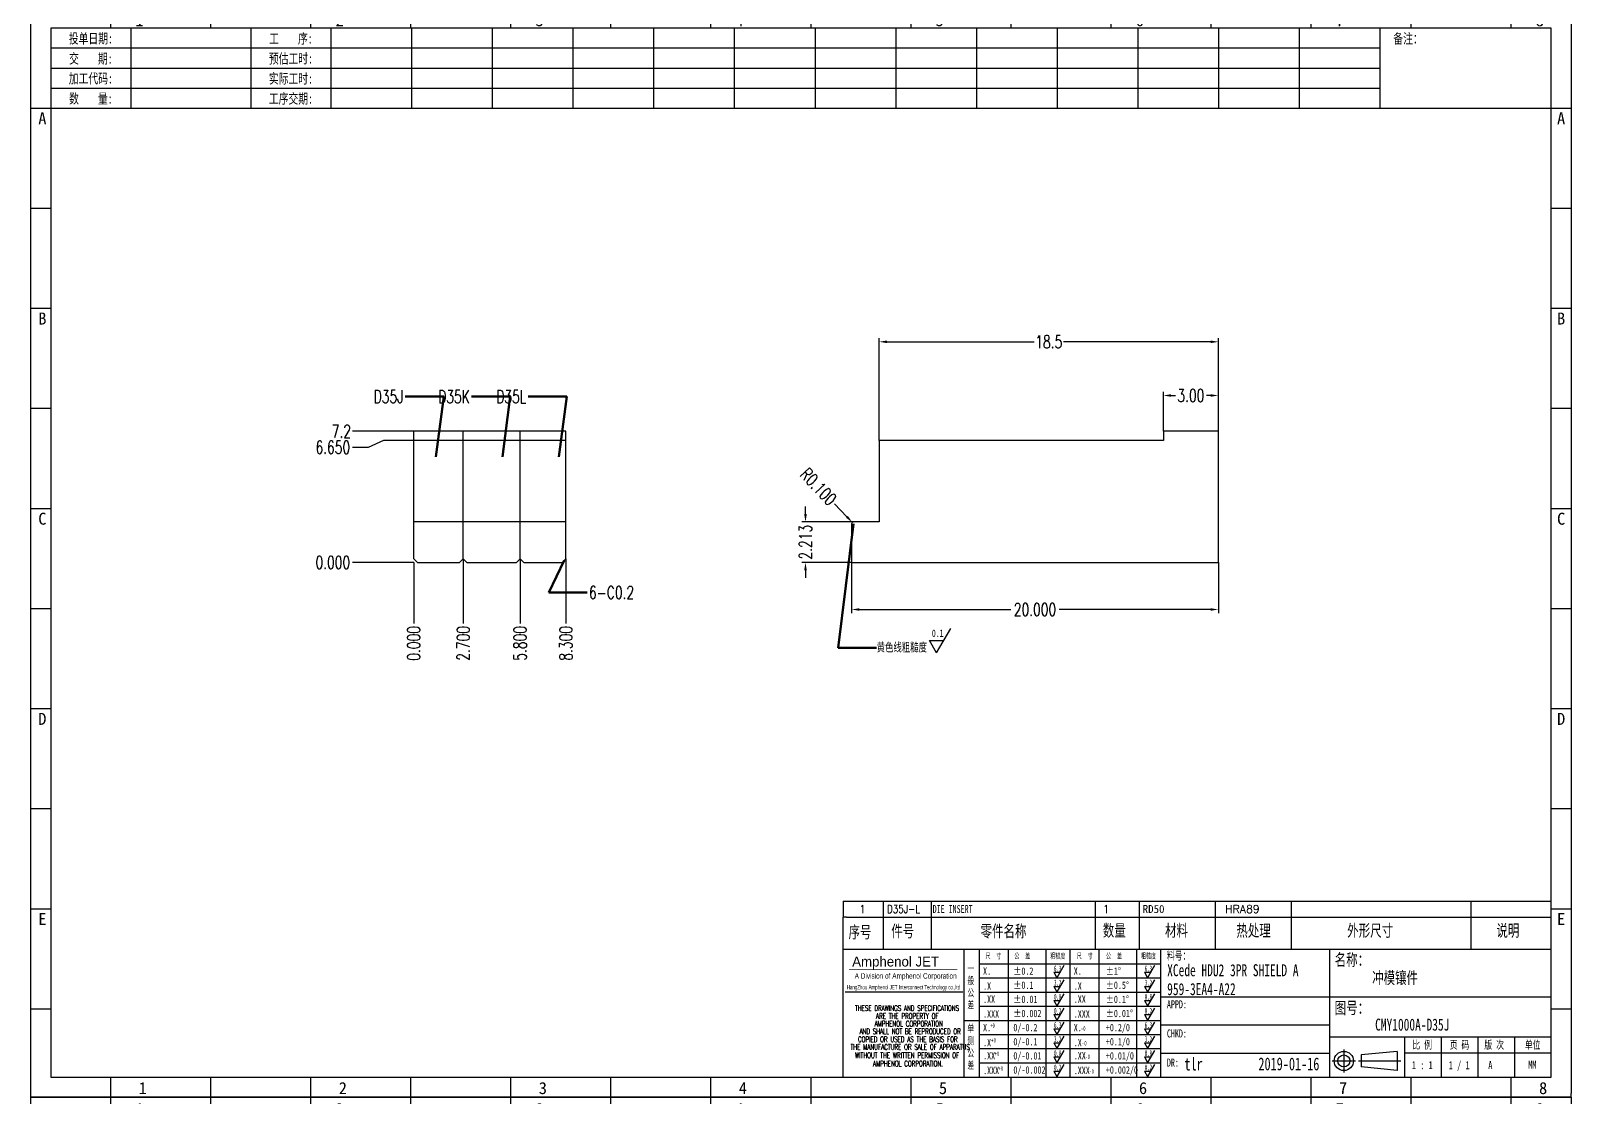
# Model space of a CAD drawing. Header units: millimetres. Extents: x -2852 to 5627, y -2271 to 1849.
# Drawn here: x -934.6 to -850.6, y -839.1 to -780.9 of the extents above; entities that cross this region are included whole.
import ezdxf
from ezdxf.enums import TextEntityAlignment as Align

# ---------------------------------------------------------------- set-up
doc = ezdxf.new("R2010")
doc.units = ezdxf.units.MM
doc.header["$PDSIZE"] = 3
for name, color, linetype in [('1', 7, 'Continuous'), ('41', 1, 'Continuous'), ('D03', 7, 'Continuous')]:
    doc.layers.add(name, color=color, linetype=linetype)
doc.styles.add('CH', font='仿宋_GB2312_0.ttf')
doc.styles.add('jet02', font='simplex.shx', dxfattribs={"width": 0.7})
doc.styles.add('SIMPLEX', font='SIMPLEX')
doc.styles.get("Standard").update_dxf_attribs({"font": '仿宋_GB2312_0.ttf', "width": 0.7})
doc.styles.add('TEXTSTYLE_1', font='TRIUMB.TTF')
doc.styles.add('TEXTSTYLE_2', font='TRIUM.TTF')
doc.styles.add('tk', font='', dxfattribs={"width": 0.7})
doc.styles.add('tk 2', font='仿宋_GB2312_0.ttf', dxfattribs={"width": 0.65})
doc.styles.add('tk 4', font='simplex.shx', dxfattribs={"width": 0.65, "bigfont": 'bigfont.shx'})
doc.styles.get('tk').set_extended_font_data('NSimSun')
doc.dimstyles.new('jet02', dxfattribs={"dimtxt": 3.5, "dimasz": 2.1, "dimexe": 1, "dimexo": 0, "dimgap": 0.5, "dimtad": 0, "dimtoh": 1, "dimdec": 3, "dimzin": 9, "dimdsep": 46, "dimtxsty": 'jet02', "dimcen": 0, "dimclrt": 256, "dimazin": 2, "dimtfac": 1, "dimtdec": 3, "dimtofl": 0, "dimtmove": 0, "dimatfit": 1, "dimfxl": 0, "dimarcsym": 0})

# ---------------------------------------------------------------- blocks, each defined once
blk = doc.blocks.new('A3-N')
at = {"layer": '1', "color": 1}
for p, q in [((0, 0), (0, 296.73)), ((0, 296.73), (420, 296.73)), ((21.82, 291.27), (21.82, 296.73)), ((49.09, 291.27), (49.09, 296.73)), ((76.36, 291.27), (76.36, 296.73)), ((103.64, 291.27), (103.64, 296.73)), ((103.64, 291.27), (103.64, 296.73)), ((103.64, 291.27), (103.64, 296.73)), ((130.91, 291.27), (130.91, 296.73)), ((158.18, 291.27), (158.18, 296.73)), ((185.45, 291.27), (185.45, 296.73)), ((212.73, 291.27), (212.73, 296.73)), ((240, 291.27), (240, 296.73)), ((267.27, 291.27), (267.27, 296.73)), ((294.55, 291.27), (294.55, 296.73)), ((321.82, 291.27), (321.82, 296.73)), ((349.09, 291.27), (349.09, 296.73)), ((376.36, 291.27), (376.36, 296.73)), ((403.64, 291.27), (403.64, 296.73)), ((420, 296.73), (420, 1)), ((5.45, 269.45), (0, 269.45)), ((420, 269.45), (414.55, 269.45)), ((5.45, 242.18), (0, 242.18)), ((420, 242.18), (414.55, 242.18)), ((5.45, 214.91), (0, 214.91)), ((420, 214.91), (414.55, 214.91)), ((5.45, 187.64), (0, 187.64)), ((420, 187.64), (414.55, 187.64)), ((5.45, 160.36), (0, 160.36)), ((420, 160.36), (414.55, 160.36)), ((5.45, 133.09), (0, 133.09)), ((420, 133.09), (414.55, 133.09)), ((5.45, 105.82), (0, 105.82)), ((420, 105.82), (414.55, 105.82)), ((5.45, 78.55), (0, 78.55)), ((420, 78.55), (414.55, 78.55)), ((5.45, 51.27), (0, 51.27)), ((420, 51.27), (414.55, 51.27)), ((222.45, 49.09), (221.45, 49.09)), ((221.45, 49.09), (221.45, 40.36)), ((222.45, 49.09), (414.55, 49.09)), ((232.36, 49.09), (232.36, 40.36)), ((245.45, 49.09), (245.45, 40.36)), ((290.18, 49.09), (290.18, 40.36)), ((302.18, 49.09), (302.18, 40.36)), ((322.91, 49.09), (322.91, 40.36)), ((343.64, 49.09), (343.64, 40.36)), ((392.73, 40.36), (392.73, 49.09)), ((258.55, 40.36), (258.55, 5.44)), ((266.45, 40.36), (266.45, 5.44)), ((276.78, 40.36), (276.78, 5.45)), ((291.18, 40.36), (291.18, 5.45)), ((301.51, 40.37), (301.51, 5.46)), ((308.01, 40.36), (308.01, 5.45)), ((354.09, 40.36), (354.09, 5.45)), ((308.01, 32.39), (258.55, 32.39)), ((308.01, 28.54), (258.55, 28.54)), ((414.55, 27.27), (308.01, 27.27)), ((5.45, 24), (0, 24)), ((308.01, 24.69), (258.55, 24.69)), ((420, 24), (414.55, 24)), ((308.01, 16.99), (258.55, 16.99)), ((354.09, 19.63), (308.01, 19.63)), ((308.01, 13.14), (258.55, 13.14)), ((414.55, 16.36), (354.09, 16.36)), ((374.55, 16.36), (374.55, 5.45)), ((384.55, 16.36), (384.55, 5.45)), ((394.55, 16.36), (394.55, 5.45)), ((404.55, 16.36), (404.55, 5.45)), ((308.01, 9.29), (258.55, 9.29)), ((308.01, 11.99), (354.09, 11.99)), ((372.51, 12.49), (362.69, 11.5)), ((362.69, 11.5), (362.69, 8.23)), ((372.51, 12.49), (372.51, 7.25)), ((414.55, 12), (374.55, 12)), ((21.82, 0), (21.82, 5.45)), ((49.09, 0), (49.09, 5.45)), ((76.36, 0), (76.36, 5.45)), ((103.64, 0), (103.64, 5.45)), ((130.91, 0), (130.91, 5.45)), ((158.18, 0), (158.18, 5.45)), ((185.45, 0), (185.45, 5.45)), ((212.73, 0), (212.73, 5.45)), ((240, 0), (240, 5.45)), ((267.27, 0), (267.27, 5.45)), ((294.55, 0), (294.55, 5.45)), ((321.82, 0), (321.82, 5.45)), ((349.09, 0), (349.09, 5.45)), ((372.51, 7.25), (362.69, 8.23)), ((376.36, 0), (376.36, 5.45)), ((403.64, 0), (403.64, 5.45)), ((1, 0), (0, 0)), ((420, 0), (1, 0)), ((420, 0), (420, 1))]:
    blk.add_line(p, q, dxfattribs=at)
at = {"layer": '1'}
for p, q in [((414.55, 278.18), (414.55, 284.73)), ((221.45, 40.36), (221.45, 5.45)), ((221.45, 40.36), (414.55, 40.36)), ((221.45, 40.36), (414.55, 40.36)), ((254.41, 40.36), (254.41, 5.45)), ((283.28, 40.36), (283.28, 5.45)), ((308.01, 36.24), (258.55, 36.24)), ((222.08, 28.67), (254.12, 28.67)), ((308.01, 20.84), (254.41, 20.84))]:
    blk.add_line(p, q, dxfattribs=at)
at = {"layer": '1', "color": 1, "ltscale": 0.05}
for p, q in [((278.93, 34.04), (279.79, 32.56)), ((278.93, 34.04), (280.65, 34.04)), ((281.68, 35.84), (279.79, 32.56)), ((303.66, 34.05), (304.52, 32.56)), ((303.66, 34.05), (305.38, 34.05)), ((306.41, 35.84), (304.52, 32.56)), ((278.93, 30.19), (279.79, 28.71)), ((278.93, 30.19), (280.65, 30.19)), ((281.68, 31.99), (279.79, 28.71)), ((303.66, 30.2), (305.38, 30.2)), ((303.66, 30.2), (304.52, 28.71)), ((306.41, 31.99), (304.52, 28.71)), ((278.93, 26.34), (279.79, 24.86)), ((278.93, 26.34), (280.65, 26.34)), ((281.68, 28.14), (279.79, 24.86)), ((303.66, 26.35), (304.52, 24.86)), ((303.66, 26.35), (305.38, 26.35)), ((306.41, 28.14), (304.52, 24.86)), ((278.93, 22.49), (280.65, 22.49)), ((278.93, 22.49), (279.79, 21.01)), ((281.68, 24.29), (279.79, 21.01)), ((303.66, 22.5), (305.38, 22.5)), ((303.66, 22.5), (304.52, 21.01)), ((306.41, 24.29), (304.52, 21.01)), ((278.93, 18.66), (279.79, 17.17)), ((278.93, 18.66), (280.65, 18.66)), ((281.68, 20.45), (279.79, 17.17)), ((303.66, 18.66), (304.52, 17.18)), ((303.66, 18.66), (305.38, 18.66)), ((306.41, 20.46), (304.52, 17.18)), ((278.93, 14.81), (280.65, 14.81)), ((278.93, 14.81), (279.79, 13.32)), ((281.68, 16.6), (279.79, 13.32)), ((281.68, 12.75), (279.79, 9.47)), ((303.66, 14.81), (305.38, 14.81)), ((303.66, 14.81), (304.52, 13.33)), ((306.41, 16.61), (304.52, 13.33)), ((306.41, 12.76), (304.52, 9.48)), ((278.93, 10.96), (279.79, 9.47)), ((278.93, 10.96), (280.65, 10.96)), ((281.68, 8.9), (279.79, 5.62)), ((303.66, 10.96), (304.52, 9.48)), ((303.66, 10.96), (305.38, 10.96)), ((306.41, 8.91), (304.52, 5.63)), ((278.93, 7.11), (279.79, 5.62)), ((278.93, 7.11), (280.65, 7.11)), ((303.66, 7.11), (305.38, 7.11)), ((303.66, 7.11), (304.52, 5.63))]:
    blk.add_line(p, q, dxfattribs=at)
at = {"layer": '1', "color": 1, "ltscale": 0.1}
for p, q in [((358.01, 13.02), (358.01, 6.71)), ((354.86, 9.87), (361.17, 9.87)), ((362.03, 9.87), (373.54, 9.87))]:
    blk.add_line(p, q, dxfattribs=at)
at = {"layer": '1'}
blk.add_lwpolyline([(221.45, 5.45), (414.55, 5.45), (414.55, 291.27), (5.45, 291.27), (5.45, 5.45), (414.55, 5.45)], dxfattribs=at)
at = {"layer": '1', "color": 7, "linetype": 'Continuous', "const_width": 0.123}
blk.add_lwpolyline([(223.11, 34.74), (252.6, 34.76)], dxfattribs=at)
at = {"layer": '1', "color": 1}
for radius in [2.62, 1.64]:
    blk.add_circle((358.01, 9.87), radius, dxfattribs=at)
at = {"layer": '41'}
for p, q in [((27.27, 291.27), (27.27, 269.45)), ((60, 291.27), (60, 269.45)), ((81.82, 291.27), (81.82, 269.45)), ((103.82, 291.27), (103.82, 269.45)), ((125.82, 291.27), (125.82, 269.45)), ((147.82, 291.27), (147.82, 269.45)), ((169.82, 291.27), (169.82, 269.45)), ((191.82, 291.27), (191.82, 269.45)), ((213.82, 291.27), (213.82, 269.45)), ((235.82, 291.27), (235.82, 269.45)), ((257.82, 291.27), (257.82, 269.45)), ((279.82, 291.27), (279.82, 269.45)), ((301.82, 291.27), (301.82, 269.45)), ((323.82, 291.27), (323.82, 269.45)), ((345.82, 291.27), (345.82, 269.45)), ((367.82, 291.27), (367.82, 269.45)), ((367.82, 285.82), (5.45, 285.82)), ((367.82, 280.36), (5.45, 280.36)), ((367.82, 274.91), (5.45, 274.91)), ((414.55, 269.45), (5.45, 269.45))]:
    blk.add_line(p, q, dxfattribs=at)
at = {"layer": '1', "color": 1}
for s, p in [('1', (29.64, 295.11)), ('2', (84.18, 295.11)), ('3', (138.73, 295.11)), ('4', (193.27, 295.11)), ('5', (247.82, 295.11)), ('6', (302.36, 295.11)), ('7', (356.91, 295.11)), ('8', (411.45, 295.11)), ('1', (30.53, 4.11)), ('2', (85.08, 4.11)), ('3', (139.62, 4.11)), ('4', (194.17, 4.11)), ('5', (248.72, 4.11)), ('6', (303.26, 4.11)), ('7', (357.81, 4.11)), ('8', (412.35, 4.11))]:
    blk.add_text(s, height=3.27, dxfattribs=at).set_placement(p, align=Align.TOP_CENTER)
at = {"layer": '1', "style": 'tk', "width": 0.7}
for s, p in [('投单日期:', (16.36, 288.55)), ('工    序:', (70.91, 288.55)), ('备注：', (375.51, 288.55)), ('交    期:', (16.36, 283.09)), ('预估工时:', (70.91, 283.09)), ('加工代码:', (16.36, 277.64)), ('实际工时:', (70.91, 277.64)), ('数    量:', (16.36, 272.18)), ('工序交期:', (70.91, 272.18))]:
    blk.add_text(s, height=2.727, dxfattribs=at).set_placement(p, align=Align.MIDDLE)
at = {"layer": '1', "color": 1}
for s, p in [('A', (2.04, 268.36)), ('B', (2.04, 213.82)), ('C', (2.04, 159.27)), ('D', (2.04, 104.73)), ('E', (2.04, 50.18))]:
    blk.add_text(s, height=3.27, dxfattribs=at).set_placement(p, align=Align.TOP_LEFT)
for s, p in [('A', (418.37, 268.36)), ('B', (418.37, 213.82)), ('C', (418.37, 159.27)), ('D', (418.37, 104.73)), ('E', (418.37, 50.18))]:
    blk.add_text(s, height=3.27, dxfattribs=at).set_placement(p, align=Align.TOP_RIGHT)
at = {"layer": '1', "color": 1, "style": 'tk 2', "width": 0.7}
for s, height, p in [('序号', 3.273, (222.96, 43.34)), ('件号', 3.273, (234.62, 43.61)), ('零件名称', 3.273, (258.97, 43.61)), ('数量', 3.273, (292.3, 43.78)), ('材料', 3.273, (309.27, 43.78)), ('热处理', 3.273, (328.71, 43.78)), ('外形尺寸', 3.273, (358.94, 43.78)), ('说明', 3.273, (399.61, 43.78)), ('料号：', 2.182, (309.77, 37.46)), ('名称：', 3.273, (355.52, 35.79)), ('图号：', 3.273, (355.52, 22.7)), ('比 例', 2.182, (376.69, 13.18)), ('页 码', 2.182, (386.85, 13.18)), ('版 次', 2.182, (396.31, 13.18)), ('单位', 2.182, (407.35, 13.18))]:
    blk.add_text(s, height=height, dxfattribs=at).set_placement(p)
at = {"layer": '1', "color": 7, "linetype": 'Continuous', "style": 'TEXTSTYLE_1'}
blk.add_text('Amphenol JET', height=2.7, dxfattribs=at).set_placement((223.96, 35.61))
at = {"layer": '1', "color": 7, "linetype": 'Continuous'}
for s, height, style, width, p in [('A Division of Amphenol Corporation', 1.5, 'TEXTSTYLE_2', 0.7, (224.64, 32.29)), ('HangZhou Amphenol JET Interconnect Technology co.,ltd ', 1.2, 'TEXTSTYLE_2', 0.6, (222.47, 29.36)), ('THESE DRAWINGS AND SPECIFICATIONS', 1.5, 'tk 4', 0.6, (224.73, 23.52)), ('ARE THE PROPERTY OF', 1.5, 'tk 4', 0.6, (230.45, 21.35)), ('AND SHALL NOT BE REPRODUCED OR', 1.5, 'tk 4', 0.6, (225.95, 17.17)), ('AMPHENOL CORPORATION', 1.5, 'tk 4', 0.6, (230.04, 19.27)), ('THE MANUFACTURE OR SALE OF APPARATUS', 1.5, 'tk 4', 0.6, (223.5, 12.92)), ('COPIED OR USED AS THE BASIS FOR', 1.5, 'tk 4', 0.6, (225.54, 15.02)), ('WITHOUT THE WRITTEN PERMISSION OF', 1.5, 'tk 4', 0.6, (224.73, 10.67)), ('AMPHENOL CORPORATION.', 1.5, 'tk 4', 0.6, (229.63, 8.4))]:
    blk.add_text(s, height=height, dxfattribs=dict(at, style=style, width=width)).set_placement(p)
at = {"layer": '1', "color": 1, "style": 'tk 2', "width": 0.7}
for s, p in [('X.', (259.64, 34.37)), ('%%P0.2', (267.9, 34.37)), ('X.', (284.37, 34.37)), ('%%P1%%D', (293.12, 34.37)), ('.X', (259.64, 30.28)), ('%%P0.1', (267.9, 30.52)), ('.X', (284.37, 30.28)), ('%%P0.5%%D', (293.12, 30.52)), ('.XX', (259.64, 26.71)), ('%%P0.01', (267.9, 26.67)), ('.XX', (284.37, 26.71)), ('%%P0.1%%D', (293.12, 26.67)), ('.XXX', (259.64, 22.68)), ('%%P0.002', (267.9, 22.82)), ('.XXX', (284.37, 22.68)), ('%%P0.01%%D', (293.12, 22.82)), ('X.', (259.64, 18.97)), ('0/-0.2', (267.9, 18.97)), ('X.', (284.37, 18.97)), ('+0.2/0', (293.12, 18.97)), ('.X', (259.64, 14.88)), ('0/-0.1', (267.9, 15.12)), ('.X', (284.37, 14.88)), ('+0.1/0', (293.12, 15.12)), ('.XX', (259.64, 11.31)), ('0/-0.01', (267.9, 11.27)), ('0/-0.002', (267.9, 7.42)), ('.XX', (284.37, 11.31)), ('+0.01/0', (293.12, 11.27)), ('+0.002/0', (293.12, 7.42)), ('.XXX', (259.64, 7.28)), ('.XXX', (284.37, 7.28))]:
    blk.add_text(s, height=2, dxfattribs=at).set_placement(p, align=Align.MIDDLE_LEFT)
at = {"layer": '1', "color": 1, "ltscale": 0.05, "style": 'tk 2', "width": 0.5}
for s, p in [('6.3', (279.01, 34.26)), ('6.3', (303.74, 34.27)), ('3.2', (279.01, 30.41)), ('3.2', (303.74, 30.42)), ('0.8', (279.01, 26.56)), ('0.8', (303.74, 26.57)), ('0.2', (279.01, 22.71)), ('0.2', (303.74, 22.72)), ('6.3', (279.01, 18.87)), ('6.3', (303.74, 18.88)), ('3.2', (279.01, 15.02)), ('0.8', (279.01, 11.17)), ('3.2', (303.74, 15.03)), ('0.8', (303.74, 11.18)), ('0.2', (279.01, 7.32)), ('0.2', (303.74, 7.33))]:
    blk.add_text(s, height=1.6, dxfattribs=at).set_placement(p)
at = {"layer": '1', "style": 'tk 2', "width": 0.7}
for s, p in [('APPD:', (309.77, 24.21)), ('CHKD:', (309.77, 16.27)), ('DR:', (309.77, 8.35))]:
    blk.add_text(s, height=2.182, dxfattribs=at).set_placement(p)
at = {"layer": '1', "color": 7, "style": 'tk 2', "width": 0.7}
blk.add_text('MM', height=2.182, dxfattribs=at).set_placement((408.31, 7.75))
at = {"layer": '1', "color": 1, "ltscale": 0.05, "char_height": 1.5, "width": 6.3627, "attachment_point": 1, "style": 'tk 2'}
for s, insert in [('尺  寸', (260.31, 39.25)), ('公  差', (268.17, 39.25)), ('粗糙度', (277.98, 39.25)), ('尺  寸', (285.2, 39.25)), ('公  差', (293.18, 39.25)), ('粗糙度', (302.71, 39.26))]:
    blk.add_mtext(s, dxfattribs=dict(at, insert=insert))
at = {"layer": '1', "ltscale": 0.05, "char_height": 2, "width": 2.5195, "attachment_point": 1, "style": 'tk 2'}
for s, insert in [('一般公差', (255.39, 36.11)), ('单侧公差', (255.39, 19.71))]:
    blk.add_mtext(s, dxfattribs=dict(at, insert=insert))
at = {"layer": '1', "color": 1, "ltscale": 0.05, "char_height": 1.2, "width": 5.1396, "attachment_point": 1, "line_spacing_factor": 0.8, "style": 'tk 2'}
for s, insert in [('+0', (261.58, 20.13)), ('-0', (286.31, 19.33)), ('+0', (261.88, 16.09)), ('-0', (286.61, 15.29)), ('+0', (262.79, 12.45)), ('+0', (263.87, 8.44)), ('-0', (287.51, 11.65)), ('-0', (288.59, 7.64))]:
    blk.add_mtext(s, dxfattribs=dict(at, insert=insert))
at = {"layer": '1', "style": 'tk 2', "width": 0.7}
for tag, p in [('PATR-NO1', (309.84, 32.96)), ('TITLE', (365.74, 30.9)), ('PATR-NO2', (309.84, 27.81)), ('DWG-NO:', (366.54, 18.14))]:
    blk.add_attdef(tag, p, '', height=3.27, dxfattribs=at)
at = {"layer": '1', "color": 1, "style": 'tk 2', "width": 0.7}
for tag, p in [('DRAW', (314.55, 7.27)), ('DATE', (334.72, 7.32))]:
    blk.add_attdef(tag, p, '', height=3.49, dxfattribs=at)
at = {"layer": '1', "style": 'tk 2', "width": 0.7}
for tag, p in [('SCALE', (376.55, 8.73)), ('SHEET', (386.6, 8.72)), ('REV', (397.38, 8.73))]:
    blk.add_attdef(tag, text='', height=2.18, dxfattribs=at).set_placement(p, align=Align.MIDDLE_LEFT)
blk = doc.blocks.new('FB3')
at = {"layer": '1', "color": 1}
for p, q in [((0, 4.36), (193.09, 4.36)), ((0, 4.36), (0, 0)), ((10.91, 4.36), (10.91, 0)), ((24, 4.36), (24, 0)), ((68.73, 4.36), (68.73, 0)), ((80.73, 4.36), (80.73, 0)), ((101.45, 4.36), (101.45, 0)), ((122.18, 4.36), (122.18, 0)), ((171.27, 0), (171.27, 4.36))]:
    blk.add_line(p, q, dxfattribs=at)
at = {"layer": '1'}
for tag, style, p in [('ITEM', 'SIMPLEX', (4.36, 2.18)), ('PARTNO', 'SIMPLEX', (12, 2.18)), ('QTY', 'SIMPLEX', (74.18, 2.18)), ('MATL', 'CH', (81.72, 2.18)), ('FINISH', 'SIMPLEX', (104.17, 2.18)), ('SPEC', 'SIMPLEX', (130.91, 2.18)), ('REMARK', 'SIMPLEX', (174.06, 2.18))]:
    blk.add_attdef(tag, text='', height=2.18, dxfattribs=dict(at, style=style)).set_placement(p, align=Align.MIDDLE_LEFT)
at = {"layer": '1', "style": 'tk', "width": 0.7}
blk.add_attdef('DIE', text='', height=2.18, dxfattribs=at).set_placement((24.43, 2.18), align=Align.MIDDLE_LEFT)
blk = doc.blocks.new('*D2350')
at = {"layer": '41', "ltscale": 0.05}
blk.add_line((1.482, -3262.346), (-1.848, -3262.346), dxfattribs=at)
at = {"layer": 'Defpoints', "color": 0, "ltscale": 0.05}
for p in [(-1.848, -3262.346), (1.482, -3262.346), (1.482, -3262.346)]:
    blk.add_point(p, dxfattribs=at)
at = {"layer": '41', "ltscale": 0.05, "insert": (-2.928, -3262.346), "char_height": 0.7, "attachment_point": 5, "style": 'jet02'}
blk.add_mtext('0.000', dxfattribs=at)
blk = doc.blocks.new('*D2351')
at = {"layer": '41', "ltscale": 0.05}
for p, q in [((-0.168, -3255.696), (-1.008, -3256.071)), ((1.482, -3255.696), (-0.168, -3255.696)), ((-1.008, -3256.071), (-1.848, -3256.071))]:
    blk.add_line(p, q, dxfattribs=at)
at = {"layer": 'Defpoints', "color": 0, "ltscale": 0.05}
for p in [(1.482, -3255.696), (-1.848, -3256.071), (1.482, -3262.346)]:
    blk.add_point(p, dxfattribs=at)
at = {"layer": '41', "ltscale": 0.05, "insert": (-2.928, -3256.071), "char_height": 0.7, "attachment_point": 5, "style": 'jet02'}
blk.add_mtext('6.650', dxfattribs=at)
blk = doc.blocks.new('*D2352')
at = {"layer": '41', "ltscale": 0.05}
blk.add_line((1.482, -3255.196), (-1.848, -3255.196), dxfattribs=at)
at = {"layer": 'Defpoints', "color": 0, "ltscale": 0.05}
for p in [(-1.848, -3255.196), (1.482, -3255.196), (1.482, -3262.346)]:
    blk.add_point(p, dxfattribs=at)
at = {"layer": '41', "ltscale": 0.05, "insert": (-2.461, -3255.196), "char_height": 0.7, "attachment_point": 5, "style": 'jet02'}
blk.add_mtext('7.2', dxfattribs=at)
blk = doc.blocks.new('*D2353')
at = {"layer": '41', "ltscale": 0.05}
blk.add_line((1.482, -3262.346), (1.482, -3265.676), dxfattribs=at)
at = {"layer": 'Defpoints', "color": 0, "ltscale": 0.05}
for p in [(1.482, -3262.346), (1.482, -3262.346), (1.482, -3265.676)]:
    blk.add_point(p, dxfattribs=at)
at = {"layer": '41', "ltscale": 0.05, "insert": (1.482, -3266.756), "char_height": 0.7, "attachment_point": 5, "rotation": 90, "style": 'jet02'}
blk.add_mtext('0.000', dxfattribs=at)
blk = doc.blocks.new('*D2354')
at = {"layer": '41', "ltscale": 0.05}
blk.add_line((4.182, -3262.146), (4.182, -3265.676), dxfattribs=at)
at = {"layer": 'Defpoints', "color": 0, "ltscale": 0.05}
for p in [(1.482, -3262.346), (4.182, -3262.146), (4.182, -3265.676)]:
    blk.add_point(p, dxfattribs=at)
at = {"layer": '41', "ltscale": 0.05, "insert": (4.182, -3266.756), "char_height": 0.7, "attachment_point": 5, "rotation": 90, "style": 'jet02'}
blk.add_mtext('2.700', dxfattribs=at)
blk = doc.blocks.new('*D2355')
at = {"layer": '41', "ltscale": 0.05}
blk.add_line((7.282, -3262.146), (7.282, -3265.676), dxfattribs=at)
at = {"layer": 'Defpoints', "color": 0, "ltscale": 0.05}
for p in [(1.482, -3262.346), (7.282, -3262.146), (7.282, -3265.676)]:
    blk.add_point(p, dxfattribs=at)
at = {"layer": '41', "ltscale": 0.05, "insert": (7.282, -3266.756), "char_height": 0.7, "attachment_point": 5, "rotation": 90, "style": 'jet02'}
blk.add_mtext('5.800', dxfattribs=at)
blk = doc.blocks.new('*D2356')
at = {"layer": '41', "ltscale": 0.05}
blk.add_line((9.782, -3262.146), (9.782, -3265.676), dxfattribs=at)
at = {"layer": 'Defpoints', "color": 0, "ltscale": 0.05}
for p in [(1.482, -3262.346), (9.782, -3262.146), (9.782, -3265.676)]:
    blk.add_point(p, dxfattribs=at)
at = {"layer": '41', "ltscale": 0.05, "insert": (9.782, -3266.756), "char_height": 0.7, "attachment_point": 5, "rotation": 90, "style": 'jet02'}
blk.add_mtext('8.300', dxfattribs=at)
blk = doc.blocks.new('*D2357')
at = {"layer": '41', "ltscale": 0.05}
for p, q in [((25.363, -3262.346), (25.363, -3265.109)), ((45.363, -3262.346), (45.363, -3265.109)), ((25.783, -3264.909), (34.05, -3264.909)), ((44.943, -3264.909), (36.676, -3264.909))]:
    blk.add_line(p, q, dxfattribs=at)
for points in [[(25.783, -3264.839), (25.783, -3264.979), (25.363, -3264.909)], [(44.943, -3264.839), (44.943, -3264.979), (45.363, -3264.909)]]:
    blk.add_solid(points, dxfattribs=at)
at = {"layer": 'Defpoints', "color": 0, "ltscale": 0.05}
for p in [(25.363, -3262.346), (45.363, -3262.346), (45.363, -3264.909)]:
    blk.add_point(p, dxfattribs=at)
at = {"layer": '41', "ltscale": 0.05, "insert": (35.363, -3264.909), "char_height": 0.7, "attachment_point": 5, "style": 'jet02'}
blk.add_mtext('20.000', dxfattribs=at)
blk = doc.blocks.new('*D2358')
at = {"layer": '41', "ltscale": 0.05}
for p, q in [((42.363, -3255.196), (42.363, -3253.045)), ((42.783, -3253.245), (43.016, -3253.245)), ((44.943, -3253.245), (44.71, -3253.245)), ((45.363, -3255.196), (45.363, -3253.045))]:
    blk.add_line(p, q, dxfattribs=at)
for points in [[(42.783, -3253.175), (42.783, -3253.315), (42.363, -3253.245)], [(44.943, -3253.175), (44.943, -3253.315), (45.363, -3253.245)]]:
    blk.add_solid(points, dxfattribs=at)
at = {"layer": 'Defpoints', "color": 0, "ltscale": 0.05}
for p in [(42.363, -3253.245), (42.363, -3255.196), (45.363, -3255.196)]:
    blk.add_point(p, dxfattribs=at)
at = {"layer": '41', "ltscale": 0.05, "insert": (43.863, -3253.245), "char_height": 0.7, "attachment_point": 5, "style": 'jet02'}
blk.add_mtext('3.00', dxfattribs=at)
blk = doc.blocks.new('*D2359')
at = {"layer": '41', "ltscale": 0.05}
for p, q in [((26.863, -3255.696), (26.863, -3250.119)), ((27.283, -3250.319), (35.313, -3250.319)), ((44.943, -3250.319), (36.913, -3250.319)), ((45.363, -3255.196), (45.363, -3250.119))]:
    blk.add_line(p, q, dxfattribs=at)
for points in [[(27.283, -3250.249), (27.283, -3250.389), (26.863, -3250.319)], [(44.943, -3250.249), (44.943, -3250.389), (45.363, -3250.319)]]:
    blk.add_solid(points, dxfattribs=at)
at = {"layer": 'Defpoints', "color": 0, "ltscale": 0.05}
for p in [(45.363, -3250.319), (26.863, -3255.696), (45.363, -3255.196)]:
    blk.add_point(p, dxfattribs=at)
at = {"layer": '41', "ltscale": 0.05, "insert": (36.113, -3250.319), "char_height": 0.7, "attachment_point": 5, "style": 'jet02'}
blk.add_mtext('18.5', dxfattribs=at)
blk = doc.blocks.new('*D2360')
at = {"layer": '41', "ltscale": 0.05}
blk.add_line((24.433, -3259.142), (25.106, -3259.855), dxfattribs=at)
blk.add_solid([(25.157, -3259.806), (25.055, -3259.903), (25.394, -3260.16)], dxfattribs=at)
at = {"layer": 'Defpoints', "color": 0, "ltscale": 0.05}
for p in [(25.394, -3260.16), (25.463, -3260.233)]:
    blk.add_point(p, dxfattribs=at)
at = {"layer": '41', "ltscale": 0.05, "insert": (23.556, -3258.212), "char_height": 0.7, "attachment_point": 5, "rotation": 313.34384, "style": 'jet02'}
blk.add_mtext('R0.100', dxfattribs=at)
blk = doc.blocks.new('*D2361')
at = {"layer": '41', "ltscale": 0.05}
for p, q in [((22.847, -3259.713), (22.847, -3259.293)), ((25.463, -3260.133), (22.647, -3260.133)), ((25.363, -3262.346), (22.647, -3262.346)), ((22.847, -3262.766), (22.847, -3263.186))]:
    blk.add_line(p, q, dxfattribs=at)
for points in [[(22.777, -3259.713), (22.917, -3259.713), (22.847, -3260.133)], [(22.777, -3262.766), (22.917, -3262.766), (22.847, -3262.346)]]:
    blk.add_solid(points, dxfattribs=at)
at = {"layer": 'Defpoints', "color": 0, "ltscale": 0.05}
for p in [(25.463, -3260.133), (22.847, -3262.346), (25.363, -3262.346)]:
    blk.add_point(p, dxfattribs=at)
at = {"layer": '41', "ltscale": 0.05, "insert": (22.847, -3261.239), "char_height": 0.7, "attachment_point": 5, "rotation": 90, "style": 'jet02'}
blk.add_mtext('2.213', dxfattribs=at)

msp = doc.modelspace()

# ---------------------------------------------------------------- linework, layer by layer
at = {"layer": '1', "ltscale": 0.05}
for p, q in [((-913.7254, -809.7158), (-913.7254, -802.7658)), ((-905.4254, -802.7658), (-913.7254, -802.7658)), ((-911.0254, -809.7158), (-911.0254, -802.7658)), ((-907.9254, -809.7158), (-907.9254, -802.7658)), ((-905.4254, -809.7158), (-905.4254, -802.7658)), ((-911.0254, -803.2658), (-913.7254, -803.2658)), ((-907.9254, -803.2658), (-911.0254, -803.2658)), ((-905.4254, -803.2658), (-907.9254, -803.2658)), ((-905.4254, -807.7029), (-913.7254, -807.7029)), ((-913.5254, -809.9158), (-913.7254, -809.7158)), ((-911.2254, -809.9158), (-911.0254, -809.7158)), ((-911.0254, -809.7158), (-910.8254, -809.9158)), ((-908.1254, -809.9158), (-907.9254, -809.7158)), ((-907.9254, -809.7158), (-907.7254, -809.9158)), ((-905.6254, -809.9158), (-905.4254, -809.7158)), ((-913.5254, -809.9158), (-911.2254, -809.9158)), ((-910.8254, -809.9158), (-908.1254, -809.9158)), ((-907.7254, -809.9158), (-905.6254, -809.9158))]:
    msp.add_line(p, q, dxfattribs=at)
at = {"layer": '41', "color": 2, "ltscale": 0.05}
for p, q in [((-885.2129, -814.8395), (-884.4431, -813.5061)), ((-885.2129, -814.8395), (-885.5978, -814.1728)), ((-885.5978, -814.1728), (-884.828, -814.1728))]:
    msp.add_line(p, q, dxfattribs=at)
at = {"layer": 'D03', "ltscale": 0.05}
for p, q in [((-869.8449, -802.7658), (-872.8449, -802.7658)), ((-872.8449, -802.7658), (-872.8449, -803.2658)), ((-869.8449, -809.9158), (-869.8449, -802.7658)), ((-872.8449, -803.2658), (-888.3449, -803.2658)), ((-888.3449, -803.2658), (-888.3449, -807.7029)), ((-889.8449, -809.9158), (-869.8449, -809.9158))]:
    msp.add_line(p, q, dxfattribs=at)
at = {"layer": 'D03', "color": 2, "ltscale": 0.05}
for p, q in [((-889.8449, -807.8029), (-889.8449, -809.9158)), ((-888.3449, -807.7029), (-889.7449, -807.7029))]:
    msp.add_line(p, q, dxfattribs=at)
msp.add_arc((-889.7449, -807.8029), 0.1, 90, 180, dxfattribs=at)

# ---------------------------------------------------------------- block references
at = {"layer": '1', "ltscale": 0.05, "xscale": 0.2000000000000455, "yscale": 0.2000000000000455, "zscale": 0.2000000000000455}
for p, values in [((-934.6058, -839.0581), {'DWG-NO:': 'CMY1000A-D35J', 'TITLE': '冲模镶件', 'REV': 'A', 'SHEET': '1 / 1', 'DRAW': 'tlr', 'DATE': '2019-01-16', 'PATR-NO1': 'XCede HDU2 3PR SHIELD A', 'PATR-NO2': '959-3EA4-A22', 'SCALE': '1 : 1'}), ((-934.6058, -898.4035), {'DWG-NO:': 'CMY1000A-D35M', 'TITLE': '冲模镶件', 'REV': 'A', 'SHEET': '1 / 1', 'DRAW': 'tlr', 'DATE': '2019-01-16', 'PATR-NO1': 'XCede HDU2 3PR SHIELD A', 'PATR-NO2': '959-3EA4-A22', 'SCALE': '1 : 1'})]:
    msp.add_blockref('A3-N', p, dxfattribs=at).add_auto_attribs(values)
at = {"layer": '1', "ltscale": 0.05}
ref = msp.add_blockref('FB3', (-890.3149, -829.2399), dxfattribs=dict(at, xscale=0.2000000000000455, yscale=0.2000000000000455, zscale=0.2000000000000455))
ref.add_attrib('PARTNO', 'D35J-L', dxfattribs={"height": 0.43636, "style": 'SIMPLEX', "width": 0.8}).set_placement((-887.9149, -828.8035), align=Align.MIDDLE_LEFT)
ref.add_attrib('ITEM', '1', dxfattribs={"height": 0.4364, "style": 'SIMPLEX'}).set_placement((-889.4422, -828.8035), align=Align.MIDDLE_LEFT)
ref.add_attrib('DIE', 'DIE INSERT', dxfattribs={"height": 0.43636, "style": 'tk', "width": 0.7}).set_placement((-885.4289, -828.8035), align=Align.MIDDLE_LEFT)
ref.add_attrib('QTY', '1', dxfattribs={"height": 0.4364, "style": 'SIMPLEX'}).set_placement((-876.155, -828.8035), align=Align.MIDDLE_LEFT)
ref.add_attrib('MATL', 'RD50', dxfattribs={"height": 0.43636, "style": 'CH'}).set_placement((-873.9717, -828.8035), align=Align.MIDDLE_LEFT)
ref.add_attrib('FINISH', 'HRA89', dxfattribs={"height": 0.43636, "style": 'SIMPLEX'}).set_placement((-869.4804, -828.8035), align=Align.MIDDLE_LEFT)

# ---------------------------------------------------------------- texts
at = {"layer": '41', "color": 2, "ltscale": 0.05, "style": 'tk 2', "width": 0.65}
msp.add_text('0.1', height=0.4, dxfattribs=at).set_placement((-885.4693, -813.973))
at = {"layer": '41', "ltscale": 0.05, "char_height": 0.7, "style": 'jet02'}
for s, insert, attachment_point in [('D35J', (-914.2904, -800.8749), 6), ('D35K', (-910.6668, -800.8749), 6), ('D35L', (-907.5842, -800.8749), 6), ('6-C0.2', (-904.1629, -811.5533), 4)]:
    msp.add_mtext(s, dxfattribs=dict(at, insert=insert, attachment_point=attachment_point))
at = {"layer": '41', "color": 2, "ltscale": 0.05, "insert": (-888.4803, -814.5649), "char_height": 0.466667, "attachment_point": 4, "style": 'jet02'}
msp.add_mtext('{\\fSimSun|b0|i0|c134|p54;黄色线粗糙度}', dxfattribs=at)

# ---------------------------------------------------------------- dimensions: what is measured, and where the dimension line sits
at = {"layer": '41', "ltscale": 0.05}
for base, p1, p2, override, picture, middle in [((-869.8449, -797.8889), (-888.3449, -803.2658), (-869.8449, -802.7658), {"dimscale": 0.2, "dimtoh": 0, "dimdec": 1, "dimzin": 1, "dimclrd": 256, "dimclre": 256, "dimadec": 1, "dimazin": 0, "dimatfit": 3, "dimlwd": 65535, "dimlwe": 65535}, '*D2359', (-879.0949, -797.8889)), ((-872.8449, -800.8152), (-869.8449, -802.7658), (-872.8449, -802.7658), {"dimscale": 0.2, "dimtoh": 0, "dimdec": 2, "dimzin": 1, "dimclrd": 256, "dimclre": 256, "dimazin": 0, "dimatfit": 3, "dimlwd": 65535, "dimlwe": 65535}, '*D2358', (-871.3449, -800.8152)), ((-869.8449, -812.4792), (-889.8449, -809.9158), (-869.8449, -809.9158), {"dimscale": 0.2, "dimtoh": 0, "dimzin": 1, "dimclrd": 256, "dimclre": 256, "dimadec": 3, "dimazin": 0, "dimatfit": 3, "dimlwd": 65535, "dimlwe": 65535}, '*D2357', (-879.8449, -812.4792))]:
    dim = msp.add_linear_dim(base=base, p1=p1, p2=p2, dimstyle='jet02', override=override, dxfattribs=at)
    dim.commit()
    dim.dimension.update_dxf_attribs({"geometry": picture, "text_midpoint": middle, "insert": (-915.2077, 2452.4298)})
for feature_location, offset, dtype, origin, override, picture, middle, set_off in [((-913.7254085412, -802.7658133912), (-3.3298861695, 0), 0, (-913.7254085412, -809.9158133912), {"dimscale": 0.2, "dimtoh": 0, "dimdec": 1, "dimzin": 1, "dimclrd": 256, "dimclre": 256, "dimadec": 1, "dimazin": 0, "dimatfit": 3, "dimlwd": 65535, "dimlwe": 65535}, '*D2352', (-917.668628044, -802.7658133912), (-915.2077048823, 2452.4298167741)), ((-913.7254, -803.2658), (-3.3299, -0.375), 0, (-913.7254, -809.9158), {"dimscale": 0.2, "dimtoh": 0, "dimzin": 1, "dimclrd": 256, "dimclre": 256, "dimadec": 3, "dimazin": 0, "dimatfit": 3, "dimlwd": 65535, "dimlwe": 65535}, '*D2351', (-918.1353, -803.6408), (-915.2077, 2452.4298)), ((-913.7254085412, -809.9158133912), (-3.3298861695, 0), 0, (-913.7254085412, -809.9158133912), {"dimscale": 0.2, "dimtoh": 0, "dimzin": 1, "dimclrd": 256, "dimclre": 256, "dimadec": 3, "dimazin": 0, "dimatfit": 3, "dimlwd": 65535, "dimlwe": 65535}, '*D2350', (-918.1352947107, -809.9158133912), (-915.2077048823, 2452.4298167741)), ((-911.0254, -809.7158), (0, -3.5299), 1, (-913.7254, -809.9158), {"dimscale": 0.2, "dimtoh": 0, "dimzin": 1, "dimclrd": 256, "dimclre": 256, "dimadec": 3, "dimazin": 0, "dimatfit": 3, "dimlwd": 65535, "dimlwe": 65535}, '*D2354', (-911.0254, -814.3257), (-915.2077, 2452.4298)), ((-907.9254, -809.7158), (0, -3.5299), 1, (-913.7254, -809.9158), {"dimscale": 0.2, "dimtoh": 0, "dimzin": 1, "dimclrd": 256, "dimclre": 256, "dimadec": 3, "dimazin": 0, "dimatfit": 3, "dimlwd": 65535, "dimlwe": 65535}, '*D2355', (-907.9254, -814.3257), (-915.2077, 2452.4298)), ((-905.4254, -809.7158), (0, -3.5299), 1, (-913.7254, -809.9158), {"dimscale": 0.2, "dimtoh": 0, "dimzin": 1, "dimclrd": 256, "dimclre": 256, "dimadec": 3, "dimazin": 0, "dimatfit": 3, "dimlwd": 65535, "dimlwe": 65535}, '*D2356', (-905.4254, -814.3257), (-915.2077, 2452.4298)), ((-913.7254085412, -809.9158133912), (0, -3.3298861695), 1, (-913.7254085412, -809.9158133912), {"dimscale": 0.2, "dimtoh": 0, "dimzin": 1, "dimclrd": 256, "dimclre": 256, "dimadec": 3, "dimazin": 0, "dimatfit": 3, "dimlwd": 65535, "dimlwe": 65535}, '*D2353', (-913.7254085412, -814.3256995607), (-915.2077048823, 2452.4298167741))]:
    dim = msp.add_ordinate_dim(feature_location=feature_location, offset=offset, dtype=dtype, origin=origin, dimstyle='jet02', override=override, dxfattribs=at)
    dim.commit()
    dim.dimension.update_dxf_attribs({"geometry": picture, "text_midpoint": middle, "insert": set_off})
dim = msp.add_radius_dim(center=(-889.7449, -807.8029), mpoint=(-889.8135, -807.7301), dimstyle='jet02', override={"dimscale": 0.2, "dimtoh": 0, "dimzin": 1, "dimclrd": 256, "dimclre": 256, "dimadec": 3, "dimazin": 0, "dimatfit": 3, "dimlwd": 65535, "dimlwe": 65535}, dxfattribs=at)
dim.commit()
dim.dimension.update_dxf_attribs({"geometry": '*D2360', "text_midpoint": (-891.6519, -805.7823), "dimtype": 132, "insert": (-915.2077, 2452.4298)})
dim = msp.add_linear_dim(base=(-892.3604, -809.9158), p1=(-889.7449, -807.7029), p2=(-889.8449, -809.9158), angle=90, dimstyle='jet02', override={"dimscale": 0.2, "dimtoh": 0, "dimzin": 1, "dimclrd": 256, "dimclre": 256, "dimadec": 3, "dimazin": 0, "dimatfit": 3, "dimlwd": 65535, "dimlwe": 65535}, dxfattribs=at)
dim.commit()
dim.dimension.update_dxf_attribs({"geometry": '*D2361', "text_midpoint": (-892.3604, -808.8093), "insert": (-915.2077, 2452.4298)})

# ---------------------------------------------------------------- leaders
at = {"layer": '41', "ltscale": 0.05, "annotation_type": 0, "has_hookline": 1}
for points, override, hookline_direction, text_width in [([(-912.511, -804.1517), (-912.0904, -800.8749), (-914.1904, -800.8749)], {"dimscale": 0.2, "dimtoh": 0, "dimzin": 1, "dimclrd": 256, "dimclre": 256, "dimadec": 3, "dimazin": 0, "dimatfit": 3, "dimlwd": 65535, "dimlwe": 65535}, 1, 1.6567), ([(-908.8874, -804.1517), (-908.4668, -800.8749), (-910.5668, -800.8749)], {"dimscale": 0.2, "dimtoh": 0, "dimzin": 1, "dimclrd": 256, "dimclre": 256, "dimadec": 3, "dimazin": 0, "dimatfit": 3, "dimlwd": 65535, "dimlwe": 65535}, 1, 1.75), ([(-905.8049, -804.1517), (-905.3842, -800.8749), (-907.4842, -800.8749)], {"dimscale": 0.2, "dimtoh": 0, "dimzin": 1, "dimclrd": 256, "dimclre": 256, "dimadec": 3, "dimazin": 0, "dimatfit": 3, "dimlwd": 65535, "dimlwe": 65535}, 1, 1.7033), ([(-905.5254, -809.8158), (-906.3629, -811.5533), (-904.2629, -811.5533)], {"dimscale": 0.2, "dimtoh": 0, "dimdec": 2, "dimzin": 1, "dimclrd": 256, "dimclre": 256, "dimazin": 0, "dimatfit": 3, "dimlwd": 65535, "dimlwe": 65535}, 0, 2.59)]:
    msp.add_leader(points, dimstyle='jet02', override=override, dxfattribs=dict(at, hookline_direction=hookline_direction, text_width=text_width))
at = {"layer": '41', "color": 2, "ltscale": 0.05, "annotation_type": 0, "has_hookline": 1, "hookline_direction": 0, "text_width": 2.7593}
msp.add_leader([(-889.7449, -807.8029), (-890.5803, -814.5649), (-888.4803, -814.5649)], dimstyle='jet02', override={"dimscale": 0.1, "dimexe": 0, "dimgap": 0, "dimtoh": 0, "dimdec": 1, "dimzin": 1, "dimdle": 0.05, "dimclrd": 2, "dimclre": 256, "dimadec": 1, "dimazin": 0, "dimtp": 0.05, "dimtm": 0.05, "dimatfit": 3, "dimtolj": 1, "dimtzin": 0, "dimlwd": 65535}, dxfattribs=at)

doc.saveas('drawing.dxf')
